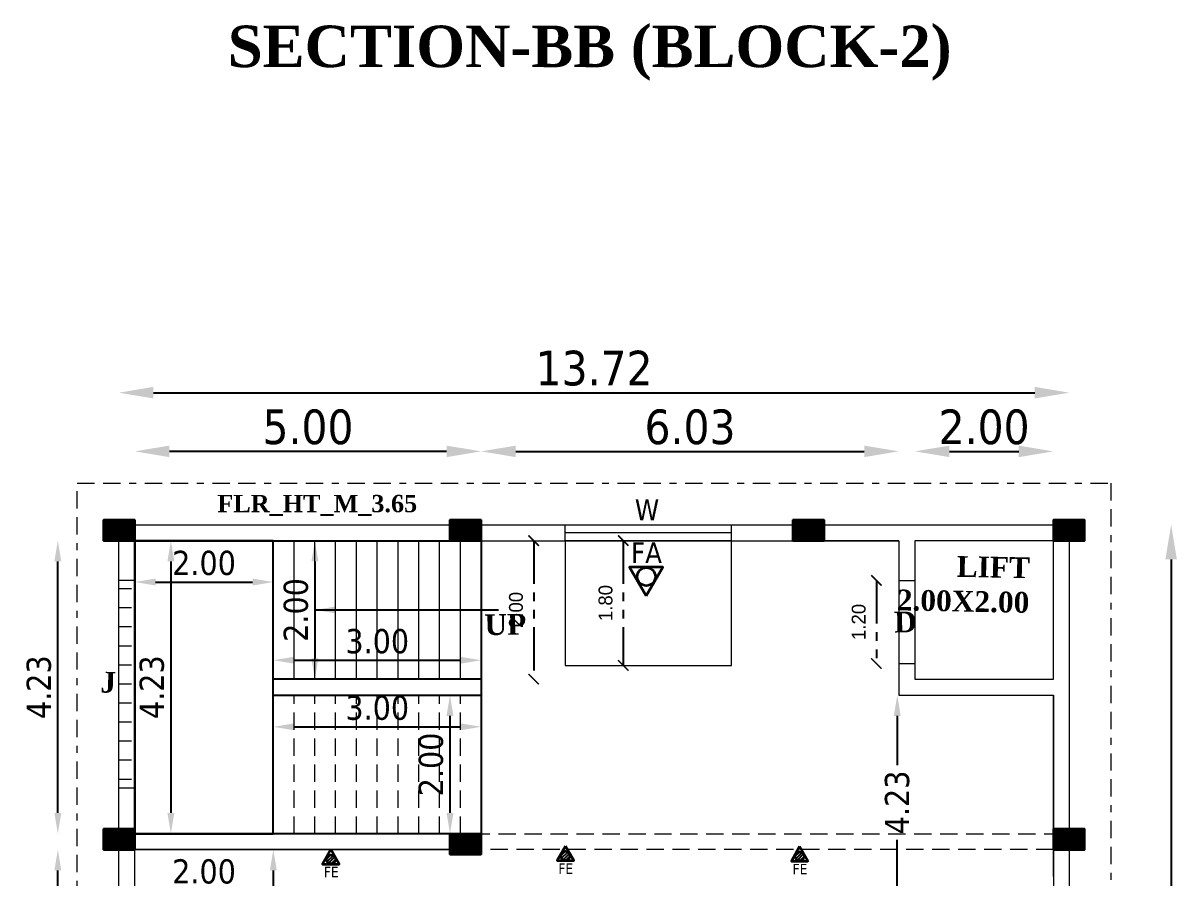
# Model space of a CAD drawing. Header units: metres. Extents: x -44 to 239, y -4 to 219.
# Drawn here: x 119.96 to 136.62, y 64.88 to 77.22 of the extents above; entities that cross this region are included whole.
import ezdxf

# ---------------------------------------------------------------- set-up
doc = ezdxf.new("R2010")
doc.units = ezdxf.units.M
doc.header["$MEASUREMENT"] = 0
for name, pattern in [('001- GROUND FLOOR PLAN$0$HIDDEN', [0.375, 0.25, -0.125]), ('BORDER2', [0.875, 0.25, -0.125, 0.25, -0.125, 0, -0.125]), ('HIDDEN2', [4.7625, 3.175, -1.5875]), ('PHANTOM2', [1.25, 0.625, -0.125, 0.125, -0.125, 0.125, -0.125])]:
    doc.linetypes.add(name, pattern=pattern)
for name, color, linetype in [('0 @ 1', 7, 'Continuous'), ('BLK_2_FLR_2_BLT_UP_AREA', 8, 'Continuous'), ('BLK_2_FLR_2_CARPET_AREA', 8, 'Continuous'), ('BLK_2_FLR_2_EXIT_WIDTH_DOOR', 2, 'Continuous'), ('BLK_2_FLR_2_STAIR_2', 7, 'Continuous'), ('BLK_2_FLR_2_STAIR_2_FLIGHT_1', 7, 'Continuous'), ('BLK_2_FLR_2_STAIR_2_FLIGHT_1 @ 1', 7, 'Continuous'), ('BLK_2_FLR_2_STAIR_2_FLIGHT_2', 7, 'Continuous'), ('BLK_2_FLR_2_STAIR_2_FLIGHT_2 @ 1', 7, 'Continuous'), ('BLK_2_FLR_2_STAIR_2_LANDING_1', 7, 'Continuous'), ('BLK_2_FLR_2_STAIR_2_LANDING_1 @ 1', 7, 'Continuous')]:
    doc.layers.add(name, color=color, linetype=linetype)
for name, color, linetype, lineweight in [('A-Column RCC', 6, 'Continuous', 30), ('A-Hatch Concrete-TC', 253, 'Continuous', 0), ('BLK_2_FLR_0_LIFT_2', 30, 'Continuous', 0), ('BLK_2_FLR_2_ROOM_1', 2, 'Continuous', 0), ('BLK_2_FLR_2_ROOM_1_LIGHT_VENTILATION_1', 232, 'Continuous', 0), ('FLOOR01', 7, 'Continuous', 30)]:
    doc.layers.add(name, color=color, linetype=linetype, lineweight=lineweight)
doc.styles.add('CODE', font='tahoma.ttf')
doc.styles.add('MtXpl_Times_New_Roma', font='timesbd.ttf')
doc.styles.get("Standard").update_dxf_attribs({"font": 'arial.ttf'})
doc.styles.add('USA TEXT', font='GOTHIC.TTF')
doc.dimstyles.new('1-100-ED', dxfattribs={"dimtxt": 0.2, "dimasz": 0.15, "dimexe": 0.18, "dimexo": 0.0625, "dimgap": 0.15, "dimtad": 1, "dimzin": 0, "dimdsep": 46, "dimtxsty": 'USA TEXT', "dimblk": 'ARCHTICK', "dimcen": 0.1, "dimse1": 1, "dimse2": 1, "dimclrd": 256, "dimclrt": 256, "dimadec": 0, "dimazin": 0, "dimtfac": 1, "dimtofl": 0, "dimtmove": 0, "dimatfit": 3, "dimldrblk": 'ARCHTICK', "dimfxl": 0, "dimtolj": 1, "dimtzin": 0, "dimarcsym": 0})
doc.dimstyles.new('OUTER', dxfattribs={"dimscale": 0, "dimtxt": 0.35, "dimasz": 0.3, "dimexe": 0.18, "dimexo": 0.0625, "dimgap": 0.09, "dimtad": 1, "dimzin": 0, "dimdsep": 46, "dimtxsty": 'CODE', "dimcen": 0.09, "dimse1": 1, "dimse2": 1, "dimclrd": 256, "dimclrt": 1, "dimadec": 0, "dimazin": 0, "dimtfac": 1, "dimtofl": 0, "dimtmove": 2, "dimatfit": 3, "dimfxl": 0, "dimtolj": 1, "dimtzin": 0, "dimarcsym": 0})
pattern_1 = [(45, (53.119543, 49.06598), (-0.022097087, 0.022097087), [])]
pattern_2 = [(45, (56.500657, 49.060393), (-0.022097087, 0.022097087), [])]
pattern_3 = [(45, (49.734255, 49.0174), (-0.022097087, 0.022097087), [])]

# ---------------------------------------------------------------- blocks, each defined once
blk = doc.blocks.new('cq')
at = {"layer": 'A-Hatch Concrete-TC'}
h = blk.add_hatch(dxfattribs=at)
h.set_pattern_fill('ANSI31', scale=0.01, angle=90)
h.set_pattern_definition([(135, (0, 0), (-0.00088388347648, -0.00088388347648), [])])
h.paths.add_polyline_path([(8280.033, -864.633), (8280.033, -864.333), (8279.583, -864.333), (8279.583, -864.633)])
at = {"layer": 'A-Column RCC', "color": 7}
blk.add_lwpolyline([(8280.033, -864.633), (8280.033, -864.333), (8279.583, -864.333), (8279.583, -864.633)], close=True, dxfattribs=at)
blk = doc.blocks.new('*D1025')
at = {"lineweight": -2, "ltscale": 2}
blk.add_line((121.842, 71.887), (134.562, 71.887), dxfattribs=at)
at = {"ltscale": 2}
for points in [[(121.842, 71.971), (121.842, 71.804), (121.342, 71.887)], [(134.562, 71.971), (134.562, 71.804), (135.062, 71.887)]]:
    blk.add_solid(points, dxfattribs=at)
at = {"layer": 'Defpoints', "color": 0, "ltscale": 2}
for p in [(135.062, 71.887), (121.342, 69.229), (135.062, 69.229)]:
    blk.add_point(p, dxfattribs=at)
at = {"color": 1, "lineweight": 20, "ltscale": 2, "insert": (128.202, 72.238), "char_height": 0.5, "attachment_point": 5, "style": 'CODE'}
blk.add_mtext('\\A1;13.72', dxfattribs=at)
blk = doc.blocks.new('*D1026')
at = {"lineweight": -2, "ltscale": 2}
blk.add_line((136.532, 69.481), (136.532, 19.264), dxfattribs=at)
at = {"ltscale": 2}
for points in [[(136.449, 69.481), (136.615, 69.481), (136.532, 69.981)], [(136.449, 19.264), (136.615, 19.264), (136.532, 18.764)]]:
    blk.add_solid(points, dxfattribs=at)
at = {"layer": 'Defpoints', "color": 0, "ltscale": 2}
for p in [(129.665, 69.981), (129.075, 18.764), (136.532, 18.764)]:
    blk.add_point(p, dxfattribs=at)
at = {"color": 1, "lineweight": 20, "ltscale": 2, "insert": (136.182, 44.373), "char_height": 0.5, "attachment_point": 5, "rotation": 90, "style": 'CODE'}
blk.add_mtext('\\A1;51.22', dxfattribs=at)
blk = doc.blocks.new('*D1027')
at = {"lineweight": -2, "ltscale": 2}
blk.add_line((126.072, 71.04), (122.072, 71.04), dxfattribs=at)
at = {"ltscale": 2}
for points in [[(122.072, 71.123), (122.072, 70.957), (121.572, 71.04)], [(126.072, 71.123), (126.072, 70.957), (126.572, 71.04)]]:
    blk.add_solid(points, dxfattribs=at)
at = {"layer": 'Defpoints', "color": 0, "ltscale": 2}
for p in [(121.572, 71.04), (121.572, 69.751), (126.572, 69.751)]:
    blk.add_point(p, dxfattribs=at)
at = {"color": 1, "lineweight": 20, "ltscale": 2, "insert": (124.072, 71.39), "char_height": 0.5, "attachment_point": 5, "style": 'CODE'}
blk.add_mtext('\\A1;5.00', dxfattribs=at)
blk = doc.blocks.new('*D1033')
at = {"lineweight": -2}
blk.add_line((123.572, 63.589), (123.572, 64.991), dxfattribs=at)
for points in [[(123.522, 64.991), (123.622, 64.991), (123.572, 65.291)], [(123.522, 63.589), (123.622, 63.589), (123.572, 63.289)]]:
    blk.add_solid(points)
at = {"layer": 'Defpoints', "color": 0}
for p in [(123.572, 65.291), (123.572, 65.291), (123.572, 63.289)]:
    blk.add_point(p, dxfattribs=at)
at = {"color": 1, "lineweight": 20, "insert": (123.299, 64.12), "char_height": 0.35, "attachment_point": 5, "rotation": 90, "style": 'CODE'}
blk.add_mtext('\\A1;2.00', dxfattribs=at)
blk = doc.blocks.new('*D1035')
at = {"lineweight": -2}
blk.add_line((123.272, 64.702), (121.872, 64.702), dxfattribs=at)
for points in [[(121.872, 64.752), (121.872, 64.652), (121.572, 64.702)], [(123.272, 64.752), (123.272, 64.652), (123.572, 64.702)]]:
    blk.add_solid(points)
at = {"layer": 'Defpoints', "color": 0}
for p in [(121.572, 64.702), (121.572, 64.702), (123.572, 63.289)]:
    blk.add_point(p, dxfattribs=at)
at = {"color": 1, "lineweight": 20, "insert": (122.572, 64.974), "char_height": 0.35, "attachment_point": 5, "style": 'CODE'}
blk.add_mtext('\\A1;2.00', dxfattribs=at)
blk = doc.blocks.new('*D1039')
at = {"lineweight": -2}
for p, q in [((132.578, 67.221), (132.578, 66.512)), ((132.578, 63.589), (132.578, 65.434))]:
    blk.add_line(p, q, dxfattribs=at)
for points in [[(132.528, 67.221), (132.628, 67.221), (132.578, 67.521)], [(132.528, 63.589), (132.628, 63.589), (132.578, 63.289)]]:
    blk.add_solid(points)
at = {"layer": 'Defpoints', "color": 0}
for p in [(132.602, 67.521), (132.578, 63.289), (132.602, 63.289)]:
    blk.add_point(p, dxfattribs=at)
at = {"color": 1, "lineweight": 20, "insert": (132.578, 65.973), "char_height": 0.35, "attachment_point": 5, "rotation": 90, "style": 'CODE'}
blk.add_mtext('\\A1;4.23', dxfattribs=at)
blk = doc.blocks.new('*D1040')
at = {"lineweight": -2, "ltscale": 2}
blk.add_line((127.072, 71.04), (132.102, 71.04), dxfattribs=at)
at = {"ltscale": 2}
for points in [[(127.072, 71.123), (127.072, 70.957), (126.572, 71.04)], [(132.102, 71.123), (132.102, 70.957), (132.602, 71.04)]]:
    blk.add_solid(points, dxfattribs=at)
at = {"layer": 'Defpoints', "color": 0, "ltscale": 2}
for p in [(132.602, 71.04), (126.572, 67.751), (132.602, 67.751)]:
    blk.add_point(p, dxfattribs=at)
at = {"color": 1, "lineweight": 20, "ltscale": 2, "insert": (129.587, 71.39), "char_height": 0.5, "attachment_point": 5, "style": 'CODE'}
blk.add_mtext('\\A1;6.03', dxfattribs=at)
blk = doc.blocks.new('*D1041')
at = {"lineweight": -2, "ltscale": 2}
blk.add_line((133.332, 71.04), (134.332, 71.04), dxfattribs=at)
at = {"ltscale": 2}
for points in [[(133.332, 71.123), (133.332, 70.957), (132.832, 71.04)], [(134.332, 71.123), (134.332, 70.957), (134.832, 71.04)]]:
    blk.add_solid(points, dxfattribs=at)
at = {"layer": 'Defpoints', "color": 0, "ltscale": 2}
for p in [(134.832, 71.04), (132.832, 69.751), (134.832, 69.751)]:
    blk.add_point(p, dxfattribs=at)
at = {"color": 1, "lineweight": 20, "ltscale": 2, "insert": (133.832, 71.39), "char_height": 0.5, "attachment_point": 5, "style": 'CODE'}
blk.add_mtext('\\A1;2.00', dxfattribs=at)
blk = doc.blocks.new('*D1042')
at = {"lineweight": -2}
blk.add_line((120.461, 34.444), (120.461, 64.991), dxfattribs=at)
for points in [[(120.411, 64.991), (120.511, 64.991), (120.461, 65.291)], [(120.411, 34.444), (120.511, 34.444), (120.461, 34.144)]]:
    blk.add_solid(points)
at = {"layer": 'Defpoints', "color": 0}
for p in [(120.461, 65.291), (121.572, 65.291), (121.572, 34.144)]:
    blk.add_point(p, dxfattribs=at)
at = {"color": 1, "lineweight": 20, "insert": (120.189, 49.718), "char_height": 0.35, "attachment_point": 5, "rotation": 90, "style": 'CODE'}
blk.add_mtext('\\A1;31.15', dxfattribs=at)
blk = doc.blocks.new('*D1043')
at = {"lineweight": -2}
blk.add_line((120.461, 65.821), (120.461, 69.451), dxfattribs=at)
for points in [[(120.411, 69.451), (120.511, 69.451), (120.461, 69.751)], [(120.411, 65.821), (120.511, 65.821), (120.461, 65.521)]]:
    blk.add_solid(points)
at = {"layer": 'Defpoints', "color": 0}
for p in [(120.461, 69.751), (121.572, 69.751), (121.572, 65.521)]:
    blk.add_point(p, dxfattribs=at)
at = {"color": 1, "lineweight": 20, "insert": (120.189, 67.636), "char_height": 0.35, "attachment_point": 5, "rotation": 90, "style": 'CODE'}
blk.add_mtext('\\A1;4.23', dxfattribs=at)
blk = doc.blocks.new('*D1110')
at = {"layer": 'BLK_2_FLR_2_STAIR_2_LANDING_1', "lineweight": -2}
blk.add_line((121.872, 69.154), (123.272, 69.154), dxfattribs=at)
at = {"layer": 'BLK_2_FLR_2_STAIR_2_LANDING_1'}
for points in [[(121.872, 69.204), (121.872, 69.104), (121.572, 69.154)], [(123.272, 69.204), (123.272, 69.104), (123.572, 69.154)]]:
    blk.add_solid(points, dxfattribs=at)
at = {"layer": 'Defpoints', "color": 0}
for p in [(123.572, 69.154), (121.572, 69.007), (123.572, 69.007)]:
    blk.add_point(p, dxfattribs=at)
at = {"layer": 'BLK_2_FLR_2_STAIR_2_LANDING_1', "color": 1, "insert": (122.572, 69.427), "char_height": 0.35, "attachment_point": 5, "style": 'CODE'}
blk.add_mtext('\\A1;2.00', dxfattribs=at)
blk = doc.blocks.new('*D1111')
at = {"layer": 'BLK_2_FLR_2_STAIR_2_LANDING_1', "lineweight": -2}
blk.add_line((122.093, 69.451), (122.093, 65.821), dxfattribs=at)
at = {"layer": 'BLK_2_FLR_2_STAIR_2_LANDING_1'}
for points in [[(122.043, 69.451), (122.143, 69.451), (122.093, 69.751)], [(122.043, 65.821), (122.143, 65.821), (122.093, 65.521)]]:
    blk.add_solid(points, dxfattribs=at)
at = {"layer": 'Defpoints', "color": 0}
for p in [(121.9, 69.751), (121.9, 65.521), (122.093, 65.521)]:
    blk.add_point(p, dxfattribs=at)
at = {"layer": 'BLK_2_FLR_2_STAIR_2_LANDING_1', "color": 1, "insert": (121.82, 67.636), "char_height": 0.35, "attachment_point": 5, "rotation": 90, "style": 'CODE'}
blk.add_mtext('\\A1;4.23', dxfattribs=at)
blk = doc.blocks.new('*D1112')
at = {"layer": 'BLK_2_FLR_2_STAIR_2_FLIGHT_2', "lineweight": -2}
blk.add_line((123.872, 68.025), (126.272, 68.025), dxfattribs=at)
at = {"layer": 'BLK_2_FLR_2_STAIR_2_FLIGHT_2'}
for points in [[(123.872, 68.075), (123.872, 67.975), (123.572, 68.025)], [(126.272, 68.075), (126.272, 67.975), (126.572, 68.025)]]:
    blk.add_solid(points, dxfattribs=at)
at = {"layer": 'Defpoints', "color": 0}
for p in [(123.572, 68.121), (126.572, 68.121), (126.572, 68.025)]:
    blk.add_point(p, dxfattribs=at)
at = {"layer": 'BLK_2_FLR_2_STAIR_2_FLIGHT_2', "color": 1, "insert": (125.072, 68.297), "char_height": 0.35, "attachment_point": 5, "style": 'CODE'}
blk.add_mtext('\\A1;3.00', dxfattribs=at)
blk = doc.blocks.new('*D1113')
at = {"layer": 'BLK_2_FLR_2_STAIR_2_FLIGHT_2', "lineweight": -2}
blk.add_line((124.172, 69.451), (124.172, 68.051), dxfattribs=at)
at = {"layer": 'BLK_2_FLR_2_STAIR_2_FLIGHT_2'}
for points in [[(124.122, 69.451), (124.222, 69.451), (124.172, 69.751)], [(124.122, 68.051), (124.222, 68.051), (124.172, 67.751)]]:
    blk.add_solid(points, dxfattribs=at)
at = {"layer": 'Defpoints', "color": 0}
for p in [(124.072, 69.751), (124.072, 67.751), (124.172, 67.751)]:
    blk.add_point(p, dxfattribs=at)
at = {"layer": 'BLK_2_FLR_2_STAIR_2_FLIGHT_2', "color": 1, "insert": (123.899, 68.751), "char_height": 0.35, "attachment_point": 5, "rotation": 90, "style": 'CODE'}
blk.add_mtext('\\A1;2.00', dxfattribs=at)
blk = doc.blocks.new('*D1114')
at = {"layer": 'BLK_2_FLR_2_STAIR_2_FLIGHT_1', "lineweight": -2}
blk.add_line((123.872, 67.064), (126.272, 67.064), dxfattribs=at)
at = {"layer": 'BLK_2_FLR_2_STAIR_2_FLIGHT_1'}
for points in [[(123.872, 67.114), (123.872, 67.014), (123.572, 67.064)], [(126.272, 67.114), (126.272, 67.014), (126.572, 67.064)]]:
    blk.add_solid(points, dxfattribs=at)
at = {"layer": 'Defpoints', "color": 0}
for p in [(123.572, 67.064), (126.572, 67.064), (126.572, 67.064)]:
    blk.add_point(p, dxfattribs=at)
at = {"layer": 'BLK_2_FLR_2_STAIR_2_FLIGHT_1', "color": 1, "insert": (125.072, 67.337), "char_height": 0.35, "attachment_point": 5, "style": 'CODE'}
blk.add_mtext('\\A1;3.00', dxfattribs=at)
blk = doc.blocks.new('*D1115')
at = {"layer": 'BLK_2_FLR_2_STAIR_2_FLIGHT_1', "lineweight": -2}
blk.add_line((126.122, 67.221), (126.122, 65.821), dxfattribs=at)
at = {"layer": 'BLK_2_FLR_2_STAIR_2_FLIGHT_1'}
for points in [[(126.072, 67.221), (126.172, 67.221), (126.122, 67.521)], [(126.072, 65.821), (126.172, 65.821), (126.122, 65.521)]]:
    blk.add_solid(points, dxfattribs=at)
at = {"layer": 'Defpoints', "color": 0}
for p in [(125.822, 67.521), (125.822, 65.521), (126.122, 65.521)]:
    blk.add_point(p, dxfattribs=at)
at = {"layer": 'BLK_2_FLR_2_STAIR_2_FLIGHT_1', "color": 1, "insert": (125.849, 66.521), "char_height": 0.35, "attachment_point": 5, "rotation": 90, "style": 'CODE'}
blk.add_mtext('\\A1;2.00', dxfattribs=at)
blk = doc.blocks.new('_ArchTick')
at = {"color": 0, "linetype": 'ByBlock', "const_width": 0.15}
blk.add_lwpolyline([(-0.5, -0.5), (0.5, 0.5)], dxfattribs=at)
blk = doc.blocks.new('*D537')
at = {"layer": 'BLK_2_FLR_2_EXIT_WIDTH_DOOR', "color": 2, "linetype": 'PHANTOM2', "lineweight": -2}
blk.add_line((127.33, 69.751), (127.33, 67.751), dxfattribs=at)
at = {"layer": 'Defpoints', "color": 0}
for p in [(126.572, 69.751), (126.572, 67.751), (127.33, 67.751)]:
    blk.add_point(p, dxfattribs=at)
at = {"layer": 'BLK_2_FLR_2_EXIT_WIDTH_DOOR', "color": 2, "lineweight": -2, "xscale": 0.15, "yscale": 0.15, "zscale": 0.15}
for p, rotation in [((127.33, 69.751), 90), ((127.33, 67.751), 270)]:
    blk.add_blockref('_ArchTick', p, dxfattribs=dict(at, rotation=rotation))
at = {"layer": 'BLK_2_FLR_2_EXIT_WIDTH_DOOR', "color": 2, "insert": (127.075, 68.751), "char_height": 0.2, "attachment_point": 5, "rotation": 90, "style": 'USA TEXT'}
blk.add_mtext('\\A1;2.00', dxfattribs=at)
blk = doc.blocks.new('*D491')
at = {"layer": 'BLK_2_FLR_2_EXIT_WIDTH_DOOR', "color": 2, "linetype": 'PHANTOM2', "lineweight": -2}
blk.add_line((132.277, 69.178), (132.277, 67.978), dxfattribs=at)
at = {"layer": 'Defpoints', "color": 0}
for p in [(132.832, 69.178), (132.277, 67.978), (132.832, 67.978)]:
    blk.add_point(p, dxfattribs=at)
at = {"layer": 'BLK_2_FLR_2_EXIT_WIDTH_DOOR', "color": 2, "lineweight": -2, "xscale": 0.15, "yscale": 0.15, "zscale": 0.15}
for p, rotation in [((132.277, 69.178), 90), ((132.277, 67.978), 270)]:
    blk.add_blockref('_ArchTick', p, dxfattribs=dict(at, rotation=rotation))
at = {"layer": 'BLK_2_FLR_2_EXIT_WIDTH_DOOR', "color": 2, "insert": (132.022, 68.578), "char_height": 0.2, "attachment_point": 5, "rotation": 90, "style": 'USA TEXT'}
blk.add_mtext('\\A1;1.20', dxfattribs=at)
blk = doc.blocks.new('*D711')
at = {"layer": 'BLK_2_FLR_2_ROOM_1_LIGHT_VENTILATION_1', "linetype": 'PHANTOM2', "lineweight": -2}
blk.add_line((128.623, 69.751), (128.623, 67.951), dxfattribs=at)
at = {"layer": 'Defpoints', "color": 0}
for p in [(127.955, 69.751), (127.955, 67.951), (128.623, 67.951)]:
    blk.add_point(p, dxfattribs=at)
at = {"layer": 'BLK_2_FLR_2_ROOM_1_LIGHT_VENTILATION_1', "lineweight": -2, "xscale": 0.15, "yscale": 0.15, "zscale": 0.15}
for p, rotation in [((128.623, 69.751), 90), ((128.623, 67.951), 270)]:
    blk.add_blockref('_ArchTick', p, dxfattribs=dict(at, rotation=rotation))
at = {"layer": 'BLK_2_FLR_2_ROOM_1_LIGHT_VENTILATION_1', "insert": (128.368, 68.851), "char_height": 0.2, "attachment_point": 5, "rotation": 90, "style": 'USA TEXT'}
blk.add_mtext('\\A1;1.80', dxfattribs=at)

msp = doc.modelspace()

# ---------------------------------------------------------------- hatches: boundary and pattern name
at = {"lineweight": 20}
h = msp.add_hatch(dxfattribs=at)
h.set_pattern_fill('ANGLE')
h.set_pattern_definition([(0, (-1596.59855, 1662.95994), (0, 0.275), [0.2, -0.075]), (90, (-1596.59855, 1662.95994), (-0.275, 0), [0.2, -0.075])])
h.paths.add_polyline_path([(121.5717, 69.18164), (121.34247, 69.18164), (121.34584, 66.18164), (121.5717, 66.18164)])
at = {"lineweight": 25}
h = msp.add_hatch(dxfattribs=at)
h.set_pattern_fill('ANSI31', color=256, scale=0.25)
h.set_pattern_definition(pattern_3)
h.paths.add_polyline_path([(124.33757, 65.15266, 1), (124.46871, 65.15266, 1)])
h = msp.add_hatch(dxfattribs=at)
h.set_pattern_fill('ANSI31', color=256, scale=0.25)
h.set_pattern_definition(pattern_3)
h.paths.add_polyline_path([(124.33757, 65.15266, 1), (124.46871, 65.15266, 1)])
h = msp.add_hatch(dxfattribs=at)
h.set_pattern_fill('ANSI31', color=256, scale=0.25)
h.set_pattern_definition(pattern_1)
h.paths.add_polyline_path([(127.72286, 65.20124, 1), (127.854, 65.20124, 1)])
h = msp.add_hatch(dxfattribs=at)
h.set_pattern_fill('ANSI31', color=256, scale=0.25)
h.set_pattern_definition(pattern_1)
h.paths.add_polyline_path([(127.72286, 65.20124, 1), (127.854, 65.20124, 1)])
h = msp.add_hatch(dxfattribs=at)
h.set_pattern_fill('ANSI31', color=256, scale=0.25)
h.set_pattern_definition(pattern_2)
h.paths.add_polyline_path([(131.10398, 65.19565, 1), (131.23512, 65.19565, 1)])
h = msp.add_hatch(dxfattribs=at)
h.set_pattern_fill('ANSI31', color=256, scale=0.25)
h.set_pattern_definition(pattern_2)
h.paths.add_polyline_path([(131.10398, 65.19565, 1), (131.23512, 65.19565, 1)])

# ---------------------------------------------------------------- linework, layer by layer
at = {"color": 7, "lineweight": 20}
for p, q in [((127.7832, 69.75107), (127.7832, 69.98107)), ((130.1832, 69.75107), (130.1832, 69.98107)), ((132.6017, 69.75107), (131.5217, 69.75107)), ((121.34247, 69.18164), (121.5717, 69.18164)), ((132.6017, 69.17751), (132.8317, 69.17751)), ((132.6017, 67.97751), (132.8317, 67.97751)), ((134.8317, 64.90107), (134.8317, 67.52107)), ((121.34247, 66.18164), (121.5717, 66.18164))]:
    msp.add_line(p, q, dxfattribs=at)
at = {"color": 7, "linetype": 'HIDDEN2', "lineweight": 20}
msp.add_line((130.1832, 69.86607), (127.7832, 69.86607), dxfattribs=at)
at = {"color": 7, "linetype": '001- GROUND FLOOR PLAN$0$HIDDEN', "lineweight": 20}
for p, q in [((121.5717, 65.52107), (134.8317, 65.52107)), ((134.8317, 65.29107), (121.5717, 65.29107))]:
    msp.add_line(p, q, dxfattribs=at)
at = {"linetype": 'BORDER2', "lineweight": 20}
msp.add_lwpolyline([(120.7417, 18.16407), (120.7417, 70.58107), (135.6617, 70.58107), (135.6617, 18.16407)], close=True, dxfattribs=at)
at = {"color": 7, "lineweight": 20}
for points in [[(132.6017, 69.75107), (132.6017, 69.17751)], [(132.8317, 67.97751), (132.8317, 67.75107), (134.8317, 67.75107), (134.8317, 69.75107), (132.8317, 69.75107), (132.8317, 69.17751)], [(132.6017, 67.97751), (132.6017, 67.52107), (134.8317, 67.52107)], [(134.8317, 67.52107), (134.8317, 21.22407)], [(126.5717, 65.52107), (121.5717, 65.52107)], [(126.5717, 65.29107), (121.5717, 65.29107)]]:
    msp.add_lwpolyline(points, dxfattribs=at)
at = {"lineweight": 35}
for points in [[(128.95517, 68.95549), (129.19492, 69.37075), (128.71542, 69.37075)], [(128.95517, 68.95549), (129.19492, 69.37075), (128.71542, 69.37075)], [(124.40314, 65.29107), (124.28327, 65.08345), (124.52302, 65.08345)], [(124.40314, 65.29107), (124.28327, 65.08345), (124.52302, 65.08345)], [(127.78843, 65.33966), (127.66856, 65.13203), (127.9083, 65.13203)], [(127.78843, 65.33966), (127.66856, 65.13203), (127.9083, 65.13203)], [(131.16955, 65.33407), (131.04967, 65.12644), (131.28942, 65.12644)], [(131.16955, 65.33407), (131.04967, 65.12644), (131.28942, 65.12644)]]:
    msp.add_lwpolyline(points, close=True, dxfattribs=at)
for centre, radius in [((128.95517, 69.23233), 0.13114), ((128.95517, 69.23233), 0.13114), ((124.40314, 65.15266), 0.06557), ((124.40314, 65.15266), 0.06557), ((127.78843, 65.20124), 0.06557), ((127.78843, 65.20124), 0.06557), ((131.16955, 65.19565), 0.06557), ((131.16955, 65.19565), 0.06557)]:
    msp.add_circle(centre, radius, dxfattribs=at)
at = {"layer": 'BLK_2_FLR_0_LIFT_2'}
msp.add_lwpolyline([(132.8317, 67.75107), (134.8317, 67.75107), (134.8317, 69.75107), (132.8317, 69.75107)], close=True, dxfattribs=at)
at = {"layer": 'BLK_2_FLR_2_BLT_UP_AREA', "color": 8, "lineweight": 20}
msp.add_lwpolyline([(121.3417, 18.76407), (121.3417, 69.98107), (135.0617, 69.98107), (135.0617, 18.76407)], close=True, dxfattribs=at)
at = {"layer": 'BLK_2_FLR_2_CARPET_AREA', "color": 8, "lineweight": 20}
msp.add_lwpolyline([(132.6017, 67.52107), (134.8317, 67.52107), (134.8317, 29.00407), (134.8317, 23.45407), (121.5717, 23.45407), (121.5717, 65.29107), (126.5717, 65.29107), (126.5717, 69.75107), (132.6017, 69.75107)], close=True, dxfattribs=at)
at = {"layer": 'BLK_2_FLR_2_ROOM_1'}
msp.add_lwpolyline([(132.6017, 67.52107), (134.8317, 67.52107), (134.8317, 29.00407), (134.8317, 23.45407), (121.5717, 23.45407), (121.5717, 65.29107), (126.5717, 65.29107), (126.5717, 69.75107), (132.6017, 69.75107)], close=True, dxfattribs=at)
at = {"layer": 'BLK_2_FLR_2_ROOM_1_LIGHT_VENTILATION_1', "color": 2}
msp.add_lwpolyline([(127.7832, 67.95107), (130.1832, 67.95107), (130.1832, 69.75107), (127.7832, 69.75107)], close=True, dxfattribs=at)
at = {"layer": 'BLK_2_FLR_2_STAIR_2', "color": 1}
msp.add_lwpolyline([(121.5717, 69.75107), (126.5717, 69.75107), (126.5717, 65.52107), (121.5717, 65.52107)], close=True, dxfattribs=at)
at = {"layer": 'BLK_2_FLR_2_STAIR_2_FLIGHT_1', "linetype": '001- GROUND FLOOR PLAN$0$HIDDEN', "lineweight": 20}
for p, q in [((123.8717, 65.52107), (123.8717, 67.52107)), ((124.1717, 65.52107), (124.1717, 67.52107)), ((124.4717, 65.52107), (124.4717, 67.52107)), ((124.7717, 65.52107), (124.7717, 67.52107)), ((125.0717, 65.52107), (125.0717, 67.52107)), ((125.3717, 65.52107), (125.3717, 67.52107)), ((125.6717, 65.52107), (125.6717, 67.52107)), ((125.9717, 65.52107), (125.9717, 67.52107)), ((126.2717, 65.52107), (126.2717, 67.52107))]:
    msp.add_line(p, q, dxfattribs=at)
at = {"layer": 'BLK_2_FLR_2_STAIR_2_FLIGHT_1'}
msp.add_lwpolyline([(123.5717, 67.52107), (126.5717, 67.52107), (126.5717, 65.52107), (123.5717, 65.52107)], close=True, dxfattribs=at)
at = {"layer": 'BLK_2_FLR_2_STAIR_2_FLIGHT_2', "lineweight": 20}
for p, q in [((123.8717, 67.75107), (123.8717, 69.75107)), ((124.1717, 67.75107), (124.1717, 69.75107)), ((124.4717, 67.75107), (124.4717, 69.75107)), ((124.7717, 67.75107), (124.7717, 69.75107)), ((125.0717, 67.75107), (125.0717, 69.75107)), ((125.3717, 67.75107), (125.3717, 69.75107)), ((125.6717, 67.75107), (125.6717, 69.75107)), ((125.9717, 67.75107), (125.9717, 69.75107)), ((126.2717, 67.75107), (126.2717, 69.75107))]:
    msp.add_line(p, q, dxfattribs=at)
at = {"layer": 'BLK_2_FLR_2_STAIR_2_FLIGHT_2'}
msp.add_lwpolyline([(123.5717, 69.75107), (126.5717, 69.75107), (126.5717, 67.75107), (123.5717, 67.75107)], close=True, dxfattribs=at)
at = {"layer": 'BLK_2_FLR_2_STAIR_2_LANDING_1'}
msp.add_lwpolyline([(123.5717, 69.75107), (121.5717, 69.75107), (121.5717, 65.52107), (123.5717, 65.52107)], close=True, dxfattribs=at)

# ---------------------------------------------------------------- block references
at = {"color": 7, "lineweight": 20}
for p in [(-8158.46162, 934.3836), (-8153.46162, 934.3836), (-8158.46162, 929.9236)]:
    msp.add_blockref('cq', p, dxfattribs=at)
at = {"color": 7, "lineweight": 20, "xscale": -1}
for p in [(8411.10502, 934.3836), (8414.86502, 934.3836), (8414.86502, 929.9236)]:
    msp.add_blockref('cq', p, dxfattribs=at)
at = {"color": 7, "lineweight": 20, "xscale": -1, "rotation": 180}
msp.add_blockref('cq', (-8153.46162, -799.11145), dxfattribs=at)

# ---------------------------------------------------------------- texts
at = {"lineweight": 35, "style": 'CODE'}
for s, height, p in [('FA', 0.3, (128.73607, 69.42732)), ('FE', 0.15, (124.30099, 64.89305)), ('FE', 0.15, (124.30099, 64.89305)), ('FE', 0.15, (127.68628, 64.94163)), ('FE', 0.15, (127.68628, 64.94163)), ('FE', 0.15, (131.06739, 64.93604)), ('FE', 0.15, (131.06739, 64.93604))]:
    msp.add_text(s, height=height, dxfattribs=at).set_placement(p)
at = {"color": 7, "lineweight": 20, "style": 'MtXpl_Times_New_Roma'}
for s, rotation, p in [('UP', 1.128911, (126.62245, 68.38591)), ('D', 1.128911, (132.53572, 68.42478)), ('J', 358.871089, (121.07333, 67.55956))]:
    msp.add_text(s, height=0.3, rotation=rotation, dxfattribs=at).set_placement(p)
at = {"color": 7, "lineweight": 30, "insert": (133.36316, 77.18671), "char_height": 0.6, "width": 12.2291032, "attachment_point": 3}
msp.add_mtext('{\\fTimes New Roman|b1|i0|c0|p18;\\C256;SECTION-BB (BLOCK-2)}', dxfattribs=at)
at = {"color": 7, "lineweight": 20, "insert": (134.49778, 69.50855), "char_height": 0.3, "width": 1.2966712, "attachment_point": 3, "rotation": 358.871089}
msp.add_mtext('{\\fTimes New Roman|b1|i0|c0|p18;LIFT\\P2.00X2.00}', dxfattribs=at)
at = {"layer": 'BLK_2_FLR_2_STAIR_2', "color": 1, "insert": (122.7635, 70.41194), "char_height": 0.25, "width": 2.5822321, "attachment_point": 1, "style": 'MtXpl_Times_New_Roma'}
msp.add_mtext('FLR_HT_M_3.65', dxfattribs=at)
at = {"layer": 'FLOOR01', "color": 7, "lineweight": 20, "style": 'CODE'}
msp.add_text('W', height=0.3, dxfattribs=at).set_placement((128.79121, 70.04614))

# ---------------------------------------------------------------- dimensions: what is measured, and where the dimension line sits
at = {"layer": '0 @ 1', "color": 7, "lineweight": 20, "ltscale": 2}
for base, p1, p2, picture, middle in [((135.0617, 71.88747), (121.3417, 69.22892), (135.0617, 69.22892), '*D1025', (128.2017, 72.23787)), ((121.5717, 71.03995), (126.5717, 69.75107), (121.5717, 69.75107), '*D1027', (124.0717, 71.39019)), ((132.6017, 71.03995), (126.5717, 67.75107), (132.6017, 67.75107), '*D1040', (129.5867, 71.39036)), ((134.8317, 71.03995), (132.8317, 69.75107), (134.8317, 69.75107), '*D1041', (133.8317, 71.39036))]:
    dim = msp.add_linear_dim(base=base, p1=p1, p2=p2, dimstyle='OUTER', override={"dimscale": 1, "dimtxt": 0.5, "dimasz": 0.5, "dimtad": 3, "dimtix": 0, "dimtofl": 0, "dimtmove": 2, "dimatfit": 3}, dxfattribs=at)
    dim.commit()
    dim.dimension.update_dxf_attribs({"geometry": picture, "text_midpoint": middle})
dim = msp.add_linear_dim(base=(136.53192, 18.76407), p1=(129.66547, 69.98107), p2=(129.07468, 18.76407), angle=90, dimstyle='OUTER', override={"dimscale": 1, "dimtxt": 0.5, "dimasz": 0.5, "dimtad": 3, "dimtix": 0, "dimtofl": 0, "dimtmove": 2, "dimatfit": 3}, dxfattribs=at)
dim.commit()
dim.dimension.update_dxf_attribs({"geometry": '*D1026', "text_midpoint": (136.18151, 44.37257)})
at = {"layer": '0 @ 1', "color": 7, "lineweight": 20}
for base, p1, p2, picture, middle in [((120.46146, 69.75107), (121.5717, 65.52107), (121.5717, 69.75107), '*D1043', (120.18917, 67.63607)), ((120.46146, 65.29107), (121.5717, 34.14407), (121.5717, 65.29107), '*D1042', (120.18917, 49.71757))]:
    dim = msp.add_linear_dim(base=base, p1=p1, p2=p2, angle=90, dimstyle='OUTER', override={"dimscale": 1, "dimtix": 0, "dimtofl": 0, "dimtmove": 2, "dimatfit": 3}, dxfattribs=at)
    dim.commit()
    dim.dimension.update_dxf_attribs({"geometry": picture, "text_midpoint": middle})
for base, p1, p2, picture, middle in [((132.57767, 63.28925), (132.6017, 67.52107), (132.6017, 63.28925), '*D1039', (132.57767, 65.97322)), ((123.5717, 65.29107), (123.5717, 63.28917), (123.5717, 65.29107), '*D1033', (123.29941, 64.12047))]:
    dim = msp.add_linear_dim(base=base, p1=p1, p2=p2, angle=90, dimstyle='OUTER', override={"dimscale": 1, "dimtix": 0, "dimtofl": 0, "dimtmove": 2, "dimatfit": 3}, dxfattribs=at)
    dim.commit()
    dim.dimension.update_dxf_attribs({"geometry": picture, "text_midpoint": middle, "dimtype": 128})
dim = msp.add_linear_dim(base=(121.5717, 64.70176), p1=(123.5717, 63.28917), p2=(121.5717, 64.70176), dimstyle='OUTER', override={"dimscale": 1, "dimtix": 0, "dimtofl": 0, "dimtmove": 2, "dimatfit": 3}, dxfattribs=at)
dim.commit()
dim.dimension.update_dxf_attribs({"geometry": '*D1035', "text_midpoint": (122.5717, 64.97404)})
at = {"layer": 'BLK_2_FLR_2_EXIT_WIDTH_DOOR'}
for base, p1, p2, picture, middle in [((127.33014, 67.75107), (126.5717, 69.75107), (126.5717, 67.75107), '*D537', (127.07511, 68.75107)), ((132.27657, 67.97751), (132.8317, 69.17751), (132.8317, 67.97751), '*D491', (132.02154, 68.57751))]:
    dim = msp.add_linear_dim(base=base, p1=p1, p2=p2, angle=90, dimstyle='1-100-ED', override={"dimclrd": 2, "dimclrt": 2, "dimfxl": 75, "dimarcsym": 2}, dxfattribs=at)
    dim.commit()
    dim.dimension.update_dxf_attribs({"geometry": picture, "text_midpoint": middle})
at = {"layer": 'BLK_2_FLR_2_ROOM_1_LIGHT_VENTILATION_1', "color": 232}
dim = msp.add_linear_dim(base=(128.62344, 67.95107), p1=(127.95456, 69.75107), p2=(127.95456, 67.95107), angle=90, dimstyle='1-100-ED', override={"dimfxl": 75, "dimarcsym": 2}, dxfattribs=at)
dim.commit()
dim.dimension.update_dxf_attribs({"geometry": '*D711', "text_midpoint": (128.36841, 68.85107)})
at = {"layer": 'BLK_2_FLR_2_STAIR_2_FLIGHT_1 @ 1', "color": 1}
dim = msp.add_linear_dim(base=(126.5717, 67.06428), p1=(123.5717, 67.06428), p2=(126.5717, 67.06428), dimstyle='OUTER', override={"dimscale": 1, "dimtix": 0, "dimtofl": 0, "dimtmove": 2, "dimatfit": 3}, dxfattribs=at)
dim.commit()
dim.dimension.update_dxf_attribs({"geometry": '*D1114', "text_midpoint": (125.0717, 67.33657)})
at = {"layer": 'BLK_2_FLR_2_STAIR_2_FLIGHT_1 @ 1', "color": 2}
dim = msp.add_linear_dim(base=(126.1217, 65.52107), p1=(125.82231, 67.52107), p2=(125.82231, 65.52107), angle=90, dimstyle='OUTER', override={"dimscale": 1, "dimtix": 0, "dimtofl": 0, "dimtmove": 2, "dimatfit": 3}, dxfattribs=at)
dim.commit()
dim.dimension.update_dxf_attribs({"geometry": '*D1115', "text_midpoint": (125.84941, 66.52107)})
at = {"layer": 'BLK_2_FLR_2_STAIR_2_FLIGHT_2 @ 1', "color": 2}
dim = msp.add_linear_dim(base=(124.1717, 67.75107), p1=(124.0717, 69.75107), p2=(124.0717, 67.75107), angle=90, dimstyle='OUTER', override={"dimscale": 1, "dimtix": 0, "dimtofl": 0, "dimtmove": 2, "dimatfit": 3}, dxfattribs=at)
dim.commit()
dim.dimension.update_dxf_attribs({"geometry": '*D1113', "text_midpoint": (123.89941, 68.75107)})
at = {"layer": 'BLK_2_FLR_2_STAIR_2_FLIGHT_2 @ 1', "color": 1}
dim = msp.add_linear_dim(base=(126.5717, 68.02503), p1=(123.5717, 68.1211), p2=(126.5717, 68.1211), dimstyle='OUTER', override={"dimscale": 1, "dimtix": 0, "dimtofl": 0, "dimtmove": 2, "dimatfit": 3}, dxfattribs=at)
dim.commit()
dim.dimension.update_dxf_attribs({"geometry": '*D1112', "text_midpoint": (125.0717, 68.29731)})
at = {"layer": 'BLK_2_FLR_2_STAIR_2_LANDING_1 @ 1', "color": 2}
dim = msp.add_linear_dim(base=(123.5717, 69.15438), p1=(121.5717, 69.00658), p2=(123.5717, 69.00658), dimstyle='OUTER', override={"dimscale": 1, "dimtix": 0, "dimtofl": 0, "dimtmove": 2, "dimatfit": 3}, dxfattribs=at)
dim.commit()
dim.dimension.update_dxf_attribs({"geometry": '*D1110', "text_midpoint": (122.5717, 69.42667)})
at = {"layer": 'BLK_2_FLR_2_STAIR_2_LANDING_1 @ 1', "color": 1}
dim = msp.add_linear_dim(base=(122.09274, 65.52107), p1=(121.90049, 69.75107), p2=(121.90049, 65.52107), angle=90, dimstyle='OUTER', override={"dimscale": 1, "dimtix": 0, "dimtofl": 0, "dimtmove": 2, "dimatfit": 3}, dxfattribs=at)
dim.commit()
dim.dimension.update_dxf_attribs({"geometry": '*D1111', "text_midpoint": (121.82046, 67.63607)})

# ---------------------------------------------------------------- leaders
at = {"layer": '0 @ 1', "color": 7, "lineweight": 20}
msp.add_leader([(124.1717, 68.75107), (126.82349, 68.75107)], dimstyle='OUTER', override={"dimscale": 1, "dimgap": 0.09, "dimtad": 0}, dxfattribs=at)

doc.saveas('drawing.dxf')
